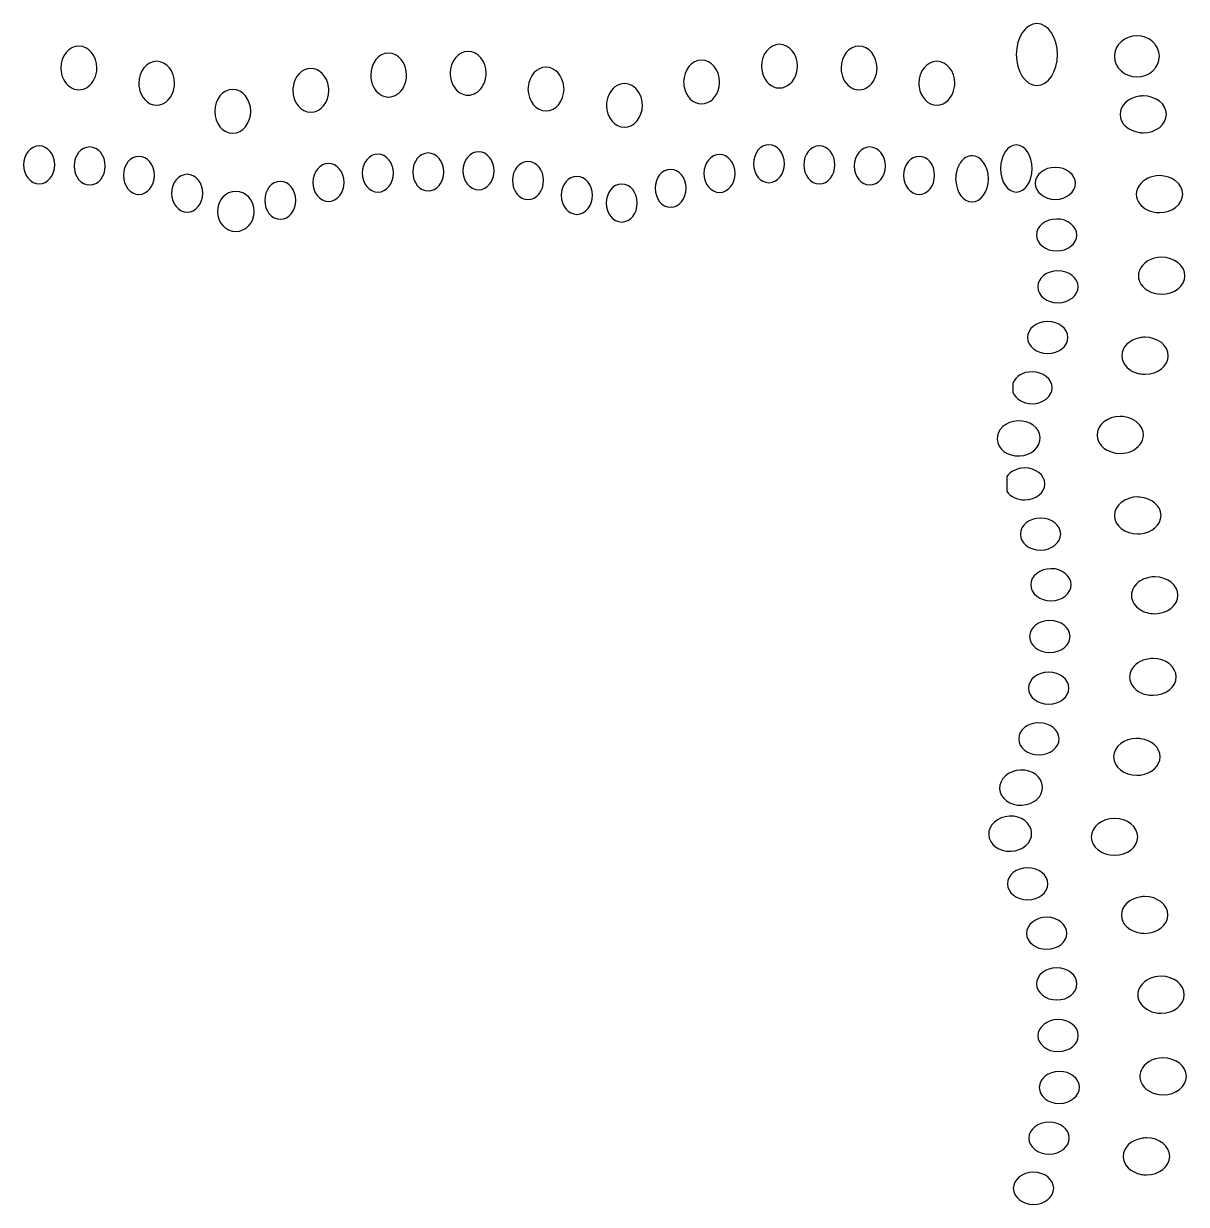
# Model space of a CAD drawing. Header units: centimetres. Extents: x -13.4 to 13.4, y -13.4 to 13.3.
# Drawn here: x 6.8 to 13.2, y 6.75 to 13.26 of the extents above; entities that cross this region are included whole.
import ezdxf

# ---------------------------------------------------------------- set-up
doc = ezdxf.new("R2010")
doc.units = ezdxf.units.CM
doc.header["$MEASUREMENT"] = 0
doc.layers.add('Layer 1', color=7, linetype='Continuous')

msp = doc.modelspace()

# ---------------------------------------------------------------- linework, layer by layer
at = {"layer": 'Layer 1', "color": 22, "lineweight": 25}
for points, knots in [([(12.3792, 13.25604), (12.4419, 13.25604), (12.49247, 13.17977), (12.49247, 13.08571), (12.49247, 13.08571), (12.49247, 12.99166), (12.44184, 12.91538), (12.3792, 12.91538), (12.3792, 12.91538), (12.3165, 12.91538), (12.26592, 12.99165), (12.26592, 13.08571), (12.26592, 13.08571), (12.26592, 13.17976), (12.31648, 13.25604), (12.3792, 13.25604)], [0, 0, 0, 0, 0.2, 0.2, 0.2, 0.2, 0.4, 0.4, 0.4, 0.4, 0.6, 0.6, 0.6, 0.6, 1, 1, 1, 1]), ([(10.9612, 13.14194), (11.01584, 13.14194), (11.06042, 13.08779), (11.06042, 13.02122), (11.06042, 13.02122), (11.06042, 12.96769), (11.03144, 12.92285), (10.99179, 12.90712), (10.99179, 12.90712), (10.98208, 12.90325), (10.9719, 12.90133), (10.9612, 12.90133), (10.9612, 12.90133), (10.95043, 12.90133), (10.94032, 12.90325), (10.93061, 12.90712), (10.93061, 12.90712), (10.89106, 12.92285), (10.86281, 12.96774), (10.86281, 13.02122), (10.86281, 13.02122), (10.86281, 13.08778), (10.90649, 13.14194), (10.9612, 13.14194)], [0, 0, 0, 0, 0.1428571, 0.1428571, 0.1428571, 0.1428571, 0.2857143, 0.2857143, 0.2857143, 0.2857143, 0.4285714, 0.4285714, 0.4285714, 0.4285714, 0.5714286, 0.5714286, 0.5714286, 0.5714286, 0.7142857, 0.7142857, 0.7142857, 0.7142857, 1, 1, 1, 1]), ([(12.93069, 13.18907), (12.99892, 13.18907), (13.05389, 13.1385), (13.05389, 13.0758), (13.05389, 13.0758), (13.05389, 13.0131), (12.99893, 12.96253), (12.93069, 12.96253), (12.93069, 12.96253), (12.86246, 12.96253), (12.80667, 13.0131), (12.80667, 13.0758), (12.80667, 13.0758), (12.80667, 13.1385), (12.86246, 13.18908), (12.93069, 13.18907)], [0, 0, 0, 0, 0.2, 0.2, 0.2, 0.2, 0.4, 0.4, 0.4, 0.4, 0.6, 0.6, 0.6, 0.6, 1, 1, 1, 1]), ([(7.10242, 13.13202), (7.15706, 13.13202), (7.20164, 13.07787), (7.20164, 13.0113), (7.20164, 13.0113), (7.20164, 12.96656), (7.18088, 12.92797), (7.1512, 12.90712), (7.1512, 12.90712), (7.13668, 12.89693), (7.12036, 12.89141), (7.10242, 12.89141), (7.10242, 12.89141), (7.08447, 12.89141), (7.06816, 12.89697), (7.05364, 12.90712), (7.05364, 12.90712), (7.02396, 12.92793), (7.0032, 12.96656), (7.0032, 13.0113), (7.0032, 13.0113), (7.0032, 13.07786), (7.04778, 13.13202), (7.10242, 13.13202)], [0, 0, 0, 0, 0.1428571, 0.1428571, 0.1428571, 0.1428571, 0.2857143, 0.2857143, 0.2857143, 0.2857143, 0.4285714, 0.4285714, 0.4285714, 0.4285714, 0.5714286, 0.5714286, 0.5714286, 0.5714286, 0.7142857, 0.7142857, 0.7142857, 0.7142857, 1, 1, 1, 1]), ([(8.80816, 13.09316), (8.8628, 13.09316), (8.90738, 13.03901), (8.90738, 12.97244), (8.90738, 12.97244), (8.90738, 12.94843), (8.90161, 12.92594), (8.89167, 12.90712), (8.89167, 12.90712), (8.87408, 12.87378), (8.84309, 12.85172), (8.80816, 12.85172), (8.80816, 12.85172), (8.77323, 12.85172), (8.74307, 12.87382), (8.72548, 12.90712), (8.72548, 12.90712), (8.71551, 12.9259), (8.70977, 12.94839), (8.70977, 12.97244), (8.70977, 12.97244), (8.70977, 13.039), (8.75352, 13.09316), (8.80816, 13.09316)], [0, 0, 0, 0, 0.1428571, 0.1428571, 0.1428571, 0.1428571, 0.2857143, 0.2857143, 0.2857143, 0.2857143, 0.4285714, 0.4285714, 0.4285714, 0.4285714, 0.5714286, 0.5714286, 0.5714286, 0.5714286, 0.7142857, 0.7142857, 0.7142857, 0.7142857, 1, 1, 1, 1]), ([(9.24637, 13.10308), (9.30101, 13.10308), (9.34559, 13.04893), (9.34559, 12.98236), (9.34559, 12.98236), (9.34559, 12.95382), (9.33682, 12.92773), (9.32327, 12.90712), (9.32327, 12.90712), (9.30513, 12.8796), (9.27759, 12.86164), (9.24638, 12.86164), (9.24638, 12.86164), (9.21517, 12.86164), (9.18763, 12.87955), (9.16949, 12.90712), (9.16949, 12.90712), (9.1559, 12.92777), (9.14717, 12.95382), (9.14717, 12.98236), (9.14717, 12.98236), (9.14714, 13.04892), (9.19175, 13.10308), (9.24639, 13.10308), (9.24639, 13.10308), (9.24639, 13.10308), (9.24637, 13.10308), (9.24637, 13.10308)], [0, 0, 0, 0, 0.125, 0.125, 0.125, 0.125, 0.25, 0.25, 0.25, 0.25, 0.375, 0.375, 0.375, 0.375, 0.5, 0.5, 0.5, 0.5, 0.625, 0.625, 0.625, 0.625, 0.75, 0.75, 0.75, 0.75, 1, 1, 1, 1]), ([(11.39942, 13.13202), (11.45406, 13.13202), (11.49864, 13.07787), (11.49864, 13.0113), (11.49864, 13.0113), (11.49864, 12.96656), (11.47871, 12.92797), (11.44903, 12.90712), (11.44903, 12.90712), (11.43451, 12.89693), (11.41737, 12.89141), (11.39942, 12.89141), (11.39942, 12.89141), (11.38147, 12.89141), (11.36516, 12.89697), (11.35064, 12.90712), (11.35064, 12.90712), (11.32096, 12.92793), (11.30103, 12.96656), (11.30103, 13.0113), (11.30103, 13.0113), (11.30103, 13.07786), (11.34471, 13.13202), (11.39942, 13.13202)], [0, 0, 0, 0, 0.1428571, 0.1428571, 0.1428571, 0.1428571, 0.2857143, 0.2857143, 0.2857143, 0.2857143, 0.4285714, 0.4285714, 0.4285714, 0.4285714, 0.5714286, 0.5714286, 0.5714286, 0.5714286, 0.7142857, 0.7142857, 0.7142857, 0.7142857, 1, 1, 1, 1]), ([(7.53071, 13.04851), (7.58535, 13.04851), (7.62993, 12.99436), (7.62993, 12.92779), (7.62993, 12.92779), (7.62993, 12.92084), (7.62924, 12.91372), (7.62828, 12.90712), (7.62828, 12.90712), (7.62033, 12.8502), (7.57965, 12.80707), (7.53071, 12.80707), (7.53071, 12.80707), (7.48177, 12.80707), (7.44186, 12.85019), (7.43397, 12.90712), (7.43397, 12.90712), (7.43304, 12.91372), (7.43232, 12.92084), (7.43232, 12.92779), (7.43232, 12.92779), (7.43232, 12.99435), (7.47607, 13.04851), (7.53071, 13.04851)], [0, 0, 0, 0, 0.1428571, 0.1428571, 0.1428571, 0.1428571, 0.2857143, 0.2857143, 0.2857143, 0.2857143, 0.4285714, 0.4285714, 0.4285714, 0.4285714, 0.5714286, 0.5714286, 0.5714286, 0.5714286, 0.7142857, 0.7142857, 0.7142857, 0.7142857, 1, 1, 1, 1]), ([(9.67549, 13.01626), (9.72677, 13.01626), (9.76802, 12.96798), (9.77306, 12.90712), (9.77306, 12.90712), (9.77344, 12.9031), (9.77471, 12.89964), (9.77471, 12.89554), (9.77471, 12.89554), (9.77471, 12.82894), (9.73013, 12.77482), (9.67549, 12.77482), (9.67549, 12.77482), (9.62085, 12.77482), (9.57627, 12.82893), (9.57627, 12.89554), (9.57627, 12.89554), (9.57627, 12.89964), (9.57678, 12.90309), (9.5771, 12.90712), (9.5771, 12.90712), (9.5821, 12.96799), (9.62421, 13.01626), (9.67549, 13.01626)], [0, 0, 0, 0, 0.1428571, 0.1428571, 0.1428571, 0.1428571, 0.2857143, 0.2857143, 0.2857143, 0.2857143, 0.4285714, 0.4285714, 0.4285714, 0.4285714, 0.5714286, 0.5714286, 0.5714286, 0.5714286, 0.7142857, 0.7142857, 0.7142857, 0.7142857, 1, 1, 1, 1]), ([(10.53208, 13.05512), (10.58672, 13.05512), (10.6313, 13.00097), (10.6313, 12.9344), (10.6313, 12.9344), (10.6313, 12.92507), (10.63045, 12.91586), (10.62882, 12.90711), (10.62882, 12.90711), (10.61869, 12.85359), (10.5791, 12.81368), (10.53208, 12.81368), (10.53208, 12.81368), (10.48506, 12.81368), (10.44623, 12.85359), (10.43617, 12.90711), (10.43617, 12.90711), (10.43447, 12.91586), (10.43369, 12.92506), (10.43369, 12.9344), (10.43369, 12.9344), (10.43369, 13.00096), (10.47744, 13.05512), (10.53208, 13.05512)], [0, 0, 0, 0, 0.1428571, 0.1428571, 0.1428571, 0.1428571, 0.2857143, 0.2857143, 0.2857143, 0.2857143, 0.4285714, 0.4285714, 0.4285714, 0.4285714, 0.5714286, 0.5714286, 0.5714286, 0.5714286, 0.7142857, 0.7142857, 0.7142857, 0.7142857, 1, 1, 1, 1]), ([(11.82771, 13.04851), (11.88235, 13.04851), (11.92693, 12.99436), (11.92693, 12.92779), (11.92693, 12.92779), (11.92693, 12.92084), (11.92624, 12.91372), (11.92528, 12.90712), (11.92528, 12.90712), (11.9174, 12.8502), (11.87665, 12.80707), (11.82771, 12.80707), (11.82771, 12.80707), (11.77877, 12.80707), (11.73892, 12.85019), (11.73097, 12.90712), (11.73097, 12.90712), (11.72983, 12.91372), (11.72931, 12.92084), (11.72931, 12.92779), (11.72931, 12.92779), (11.72952, 12.99435), (11.77306, 13.04851), (11.8277, 13.04851), (11.8277, 13.04851), (11.8277, 13.04851), (11.82771, 13.04851), (11.82771, 13.04851)], [0, 0, 0, 0, 0.125, 0.125, 0.125, 0.125, 0.25, 0.25, 0.25, 0.25, 0.375, 0.375, 0.375, 0.375, 0.5, 0.5, 0.5, 0.5, 0.625, 0.625, 0.625, 0.625, 0.75, 0.75, 0.75, 0.75, 1, 1, 1, 1]), ([(8.37986, 13.00965), (8.42925, 13.00965), (8.46999, 12.96471), (8.47743, 12.90712), (8.47743, 12.90712), (8.47823, 12.90095), (8.47908, 12.89537), (8.47908, 12.88893), (8.47908, 12.88893), (8.47908, 12.82233), (8.4345, 12.76821), (8.37986, 12.76821), (8.37986, 12.76821), (8.32522, 12.76821), (8.28064, 12.82232), (8.28064, 12.88893), (8.28064, 12.88893), (8.28064, 12.89537), (8.28149, 12.90095), (8.28229, 12.90712), (8.28229, 12.90712), (8.28973, 12.96471), (8.33047, 13.00965), (8.37986, 13.00965)], [0, 0, 0, 0, 0.1428571, 0.1428571, 0.1428571, 0.1428571, 0.2857143, 0.2857143, 0.2857143, 0.2857143, 0.4285714, 0.4285714, 0.4285714, 0.4285714, 0.5714286, 0.5714286, 0.5714286, 0.5714286, 0.7142857, 0.7142857, 0.7142857, 0.7142857, 1, 1, 1, 1]), ([(7.94991, 12.89306), (8.00455, 12.89306), (8.04913, 12.83891), (8.04913, 12.77234), (8.04913, 12.77234), (8.04913, 12.70574), (8.00455, 12.65162), (7.94991, 12.65162), (7.94991, 12.65162), (7.89527, 12.65162), (7.85069, 12.70573), (7.85069, 12.77234), (7.85069, 12.77234), (7.85069, 12.83894), (7.89527, 12.89306), (7.94991, 12.89306)], [0, 0, 0, 0, 0.2, 0.2, 0.2, 0.2, 0.4, 0.4, 0.4, 0.4, 0.6, 0.6, 0.6, 0.6, 1, 1, 1, 1]), ([(10.10709, 12.92614), (10.12645, 12.92614), (10.14472, 12.91884), (10.16001, 12.90712), (10.16001, 12.90712), (10.1878, 12.88576), (10.20631, 12.8484), (10.20631, 12.80542), (10.20631, 12.80542), (10.20631, 12.73882), (10.16173, 12.68553), (10.10709, 12.68553), (10.10709, 12.68553), (10.05245, 12.68553), (10.0087, 12.73882), (10.0087, 12.80542), (10.0087, 12.80542), (10.0087, 12.8484), (10.02722, 12.88576), (10.055, 12.90712), (10.055, 12.90712), (10.07029, 12.91883), (10.08767, 12.92614), (10.10709, 12.92614)], [0, 0, 0, 0, 0.1428571, 0.1428571, 0.1428571, 0.1428571, 0.2857143, 0.2857143, 0.2857143, 0.2857143, 0.4285714, 0.4285714, 0.4285714, 0.4285714, 0.5714286, 0.5714286, 0.5714286, 0.5714286, 0.7142857, 0.7142857, 0.7142857, 0.7142857, 1, 1, 1, 1]), ([(12.9646, 12.85751), (13.03533, 12.85764), (13.09266, 12.81273), (13.09276, 12.75664), (13.09276, 12.75664), (13.09276, 12.70055), (13.03617, 12.65425), (12.96543, 12.65411), (12.96543, 12.65411), (12.95805, 12.6541), (12.95094, 12.65565), (12.94393, 12.65659), (12.94393, 12.65659), (12.88343, 12.66463), (12.83742, 12.70557), (12.83727, 12.75581), (12.83727, 12.75581), (12.83727, 12.80605), (12.88264, 12.84765), (12.9431, 12.85586), (12.9431, 12.85586), (12.95011, 12.85686), (12.95719, 12.8575), (12.9646, 12.85751)], [0, 0, 0, 0, 0.1428571, 0.1428571, 0.1428571, 0.1428571, 0.2857143, 0.2857143, 0.2857143, 0.2857143, 0.4285714, 0.4285714, 0.4285714, 0.4285714, 0.5714286, 0.5714286, 0.5714286, 0.5714286, 0.7142857, 0.7142857, 0.7142857, 0.7142857, 1, 1, 1, 1]), ([(6.88414, 12.58218), (6.93148, 12.58218), (6.97013, 12.53566), (6.97013, 12.478), (6.97013, 12.478), (6.97013, 12.42034), (6.93148, 12.37299), (6.88414, 12.37299), (6.88414, 12.37299), (6.8368, 12.37299), (6.79815, 12.42033), (6.79815, 12.478), (6.79815, 12.478), (6.79815, 12.53566), (6.83684, 12.58218), (6.88414, 12.58218)], [0, 0, 0, 0, 0.2, 0.2, 0.2, 0.2, 0.4, 0.4, 0.4, 0.4, 0.6, 0.6, 0.6, 0.6, 1, 1, 1, 1]), ([(7.16195, 12.57639), (7.20929, 12.57639), (7.24794, 12.52909), (7.24794, 12.47138), (7.24794, 12.47138), (7.24794, 12.41372), (7.20929, 12.3672), (7.16195, 12.3672), (7.16195, 12.3672), (7.11461, 12.3672), (7.07596, 12.41372), (7.07596, 12.47138), (7.07596, 12.47138), (7.07596, 12.52904), (7.11461, 12.57639), (7.16195, 12.57639)], [0, 0, 0, 0, 0.2, 0.2, 0.2, 0.2, 0.4, 0.4, 0.4, 0.4, 0.6, 0.6, 0.6, 0.6, 1, 1, 1, 1]), ([(10.90333, 12.58879), (10.95067, 12.58879), (10.98932, 12.54145), (10.98932, 12.48378), (10.98932, 12.48378), (10.98932, 12.42612), (10.95067, 12.3796), (10.90333, 12.3796), (10.90333, 12.3796), (10.85599, 12.3796), (10.81817, 12.42612), (10.81817, 12.48378), (10.81817, 12.48378), (10.81817, 12.54144), (10.85603, 12.58879), (10.90333, 12.58879)], [0, 0, 0, 0, 0.2, 0.2, 0.2, 0.2, 0.4, 0.4, 0.4, 0.4, 0.6, 0.6, 0.6, 0.6, 1, 1, 1, 1]), ([(11.18114, 12.58218), (11.22848, 12.58218), (11.26713, 12.53566), (11.26713, 12.478), (11.26713, 12.478), (11.26713, 12.42034), (11.22848, 12.37299), (11.18114, 12.37299), (11.18114, 12.37299), (11.1338, 12.37299), (11.09515, 12.42033), (11.09515, 12.478), (11.09515, 12.478), (11.09515, 12.53566), (11.13384, 12.58218), (11.18114, 12.58218)], [0, 0, 0, 0, 0.2, 0.2, 0.2, 0.2, 0.4, 0.4, 0.4, 0.4, 0.6, 0.6, 0.6, 0.6, 1, 1, 1, 1]), ([(11.45895, 12.57639), (11.50635, 12.57639), (11.54494, 12.52909), (11.54494, 12.47138), (11.54494, 12.47138), (11.54494, 12.41372), (11.50635, 12.3672), (11.45895, 12.3672), (11.45895, 12.3672), (11.41161, 12.3672), (11.37296, 12.41372), (11.37296, 12.47138), (11.37296, 12.47138), (11.37296, 12.52904), (11.41161, 12.57639), (11.45895, 12.57639)], [0, 0, 0, 0, 0.2, 0.2, 0.2, 0.2, 0.4, 0.4, 0.4, 0.4, 0.6, 0.6, 0.6, 0.6, 1, 1, 1, 1]), ([(12.26593, 12.58797), (12.31388, 12.58797), (12.35275, 12.52925), (12.35275, 12.45733), (12.35275, 12.45733), (12.35275, 12.38541), (12.31388, 12.32752), (12.26593, 12.32752), (12.26593, 12.32752), (12.21798, 12.32752), (12.17911, 12.38541), (12.17911, 12.45733), (12.17911, 12.45733), (12.17911, 12.52925), (12.21798, 12.58797), (12.26593, 12.58797)], [0, 0, 0, 0, 0.2, 0.2, 0.2, 0.2, 0.4, 0.4, 0.4, 0.4, 0.6, 0.6, 0.6, 0.6, 1, 1, 1, 1]), ([(7.43315, 12.5243), (7.48055, 12.5243), (7.51914, 12.47778), (7.51914, 12.42012), (7.51914, 12.42012), (7.51914, 12.36246), (7.48055, 12.31511), (7.43315, 12.31511), (7.43315, 12.31511), (7.38581, 12.31511), (7.34799, 12.36245), (7.34799, 12.42012), (7.34799, 12.42012), (7.34799, 12.47778), (7.38582, 12.5243), (7.43315, 12.5243)], [0, 0, 0, 0, 0.2, 0.2, 0.2, 0.2, 0.4, 0.4, 0.4, 0.4, 0.6, 0.6, 0.6, 0.6, 1, 1, 1, 1]), ([(8.74945, 12.5367), (8.79679, 12.5367), (8.83461, 12.49018), (8.83461, 12.43252), (8.83461, 12.43252), (8.83461, 12.37486), (8.79678, 12.32751), (8.74945, 12.32751), (8.74945, 12.32751), (8.70211, 12.32751), (8.66346, 12.37485), (8.66346, 12.43252), (8.66346, 12.43252), (8.66346, 12.49018), (8.70211, 12.5367), (8.74945, 12.5367)], [0, 0, 0, 0, 0.2, 0.2, 0.2, 0.2, 0.4, 0.4, 0.4, 0.4, 0.6, 0.6, 0.6, 0.6, 1, 1, 1, 1]), ([(9.02644, 12.54332), (9.07378, 12.54332), (9.11243, 12.49598), (9.11243, 12.43831), (9.11243, 12.43831), (9.11243, 12.38065), (9.07378, 12.33413), (9.02644, 12.33413), (9.02644, 12.33413), (8.9791, 12.33413), (8.94128, 12.38065), (8.94128, 12.43831), (8.94128, 12.43831), (8.94128, 12.49597), (8.97911, 12.54332), (9.02644, 12.54332)], [0, 0, 0, 0, 0.2, 0.2, 0.2, 0.2, 0.4, 0.4, 0.4, 0.4, 0.6, 0.6, 0.6, 0.6, 1, 1, 1, 1]), ([(9.30425, 12.54993), (9.35159, 12.54989), (9.39024, 12.50259), (9.39024, 12.44492), (9.39024, 12.44492), (9.39024, 12.38726), (9.35159, 12.34074), (9.30425, 12.34074), (9.30425, 12.34074), (9.25685, 12.34074), (9.21826, 12.38726), (9.21826, 12.44492), (9.21826, 12.44492), (9.21826, 12.50258), (9.25685, 12.54993), (9.30425, 12.54993)], [0, 0, 0, 0, 0.2, 0.2, 0.2, 0.2, 0.4, 0.4, 0.4, 0.4, 0.6, 0.6, 0.6, 0.6, 1, 1, 1, 1]), ([(9.57627, 12.49619), (9.62361, 12.49619), (9.66226, 12.44885), (9.66226, 12.39118), (9.66226, 12.39118), (9.66226, 12.33352), (9.62361, 12.287), (9.57627, 12.287), (9.57627, 12.287), (9.52893, 12.287), (9.49028, 12.33352), (9.49028, 12.39118), (9.49028, 12.39118), (9.49028, 12.44884), (9.52893, 12.49619), (9.57627, 12.49619)], [0, 0, 0, 0, 0.2, 0.2, 0.2, 0.2, 0.4, 0.4, 0.4, 0.4, 0.6, 0.6, 0.6, 0.6, 1, 1, 1, 1]), ([(10.6313, 12.53505), (10.67864, 12.53505), (10.71729, 12.48853), (10.71729, 12.43087), (10.71729, 12.43087), (10.71729, 12.37321), (10.67864, 12.32586), (10.6313, 12.32586), (10.6313, 12.32586), (10.58396, 12.32586), (10.54531, 12.3732), (10.54531, 12.43087), (10.54531, 12.43087), (10.54531, 12.48853), (10.58396, 12.53505), (10.6313, 12.53505)], [0, 0, 0, 0, 0.2, 0.2, 0.2, 0.2, 0.4, 0.4, 0.4, 0.4, 0.6, 0.6, 0.6, 0.6, 1, 1, 1, 1]), ([(11.73098, 12.5243), (11.77811, 12.5243), (11.81614, 12.47778), (11.81614, 12.42012), (11.81614, 12.42012), (11.81614, 12.36246), (11.77831, 12.31511), (11.73098, 12.31511), (11.73098, 12.31511), (11.68344, 12.31511), (11.64499, 12.36245), (11.64499, 12.42012), (11.64499, 12.42012), (11.64478, 12.47778), (11.68364, 12.5243), (11.73098, 12.5243)], [0, 0, 0, 0, 0.2, 0.2, 0.2, 0.2, 0.4, 0.4, 0.4, 0.4, 0.6, 0.6, 0.6, 0.6, 1, 1, 1, 1]), ([(12.02202, 12.52761), (12.07176, 12.52761), (12.11214, 12.47118), (12.11214, 12.40111), (12.11214, 12.40111), (12.11214, 12.33103), (12.0718, 12.27378), (12.02202, 12.27378), (12.02202, 12.27378), (11.97478, 12.27378), (11.93665, 12.32535), (11.93272, 12.39036), (11.93272, 12.39036), (11.93256, 12.39284), (11.93189, 12.39529), (11.93189, 12.3978), (11.93189, 12.3978), (11.93189, 12.39837), (11.93188, 12.39889), (11.93189, 12.39945), (11.93189, 12.39945), (11.93188, 12.40001), (11.93189, 12.40054), (11.93189, 12.4011), (11.93189, 12.4011), (11.93189, 12.40873), (11.93263, 12.41617), (11.93354, 12.42342), (11.93354, 12.42342), (11.93443, 12.42988), (11.93615, 12.43633), (11.93767, 12.44244), (11.93767, 12.44244), (11.93832, 12.44488), (11.93862, 12.4475), (11.93933, 12.44988), (11.93933, 12.44988), (11.94005, 12.45246), (11.94093, 12.45483), (11.94181, 12.45732), (11.94181, 12.45732), (11.94349, 12.46215), (11.94553, 12.46688), (11.9476, 12.47138), (11.9476, 12.47138), (11.94848, 12.47315), (11.94918, 12.47464), (11.95008, 12.47634), (11.95008, 12.47634), (11.95264, 12.48139), (11.95532, 12.48588), (11.95835, 12.4904), (11.95835, 12.4904), (11.97466, 12.51327), (11.99711, 12.52761), (12.02202, 12.52761)], [0, 0, 0, 0, 0.0666667, 0.0666667, 0.0666667, 0.0666667, 0.1333333, 0.1333333, 0.1333333, 0.1333333, 0.2, 0.2, 0.2, 0.2, 0.2666667, 0.2666667, 0.2666667, 0.2666667, 0.3333333, 0.3333333, 0.3333333, 0.3333333, 0.4, 0.4, 0.4, 0.4, 0.4666667, 0.4666667, 0.4666667, 0.4666667, 0.5333333, 0.5333333, 0.5333333, 0.5333333, 0.6, 0.6, 0.6, 0.6, 0.6666667, 0.6666667, 0.6666667, 0.6666667, 0.7333333, 0.7333333, 0.7333333, 0.7333333, 0.8, 0.8, 0.8, 0.8, 0.8666667, 0.8666667, 0.8666667, 0.8666667, 1, 1, 1, 1]), ([(7.69939, 12.42591), (7.74673, 12.42591), (7.78538, 12.37939), (7.78538, 12.32173), (7.78538, 12.32173), (7.78538, 12.26407), (7.74673, 12.21672), (7.69939, 12.21672), (7.69939, 12.21672), (7.65205, 12.21672), (7.6134, 12.26406), (7.6134, 12.32173), (7.6134, 12.32173), (7.6134, 12.37939), (7.65205, 12.42591), (7.69939, 12.42591)], [0, 0, 0, 0, 0.2, 0.2, 0.2, 0.2, 0.4, 0.4, 0.4, 0.4, 0.6, 0.6, 0.6, 0.6, 1, 1, 1, 1]), ([(8.47743, 12.48544), (8.52477, 12.48544), (8.56342, 12.43892), (8.56342, 12.38126), (8.56342, 12.38126), (8.56342, 12.3236), (8.52477, 12.27625), (8.47743, 12.27625), (8.47743, 12.27625), (8.43009, 12.27625), (8.39144, 12.32359), (8.39144, 12.38126), (8.39144, 12.38126), (8.39144, 12.43892), (8.43009, 12.48544), (8.47743, 12.48544)], [0, 0, 0, 0, 0.2, 0.2, 0.2, 0.2, 0.4, 0.4, 0.4, 0.4, 0.6, 0.6, 0.6, 0.6, 1, 1, 1, 1]), ([(10.36176, 12.45319), (10.4091, 12.45319), (10.44775, 12.40667), (10.44775, 12.34901), (10.44775, 12.34901), (10.44775, 12.29135), (10.4091, 12.244), (10.36176, 12.244), (10.36176, 12.244), (10.31442, 12.244), (10.2766, 12.29134), (10.2766, 12.34901), (10.2766, 12.34901), (10.2766, 12.40667), (10.31443, 12.45319), (10.36176, 12.45319)], [0, 0, 0, 0, 0.2, 0.2, 0.2, 0.2, 0.4, 0.4, 0.4, 0.4, 0.6, 0.6, 0.6, 0.6, 1, 1, 1, 1]), ([(12.4809, 12.46394), (12.54222, 12.46406), (12.59161, 12.42495), (12.59169, 12.3763), (12.59169, 12.3763), (12.59169, 12.32771), (12.54217, 12.28795), (12.4809, 12.28783), (12.4809, 12.28783), (12.41962, 12.28771), (12.36935, 12.32771), (12.36928, 12.3763), (12.36928, 12.3763), (12.36928, 12.42496), (12.41962, 12.46383), (12.4809, 12.46394)], [0, 0, 0, 0, 0.2, 0.2, 0.2, 0.2, 0.4, 0.4, 0.4, 0.4, 0.6, 0.6, 0.6, 0.6, 1, 1, 1, 1]), ([(8.21202, 12.38705), (8.25936, 12.38705), (8.29718, 12.33971), (8.29718, 12.28204), (8.29718, 12.28204), (8.29718, 12.22438), (8.25935, 12.17786), (8.21202, 12.17786), (8.21202, 12.17786), (8.16462, 12.17786), (8.12603, 12.22438), (8.12603, 12.28204), (8.12603, 12.28204), (8.12603, 12.3397), (8.16462, 12.38705), (8.21202, 12.38705)], [0, 0, 0, 0, 0.2, 0.2, 0.2, 0.2, 0.4, 0.4, 0.4, 0.4, 0.6, 0.6, 0.6, 0.6, 1, 1, 1, 1]), ([(9.84582, 12.41433), (9.89316, 12.41433), (9.93181, 12.36781), (9.93181, 12.31015), (9.93181, 12.31015), (9.93181, 12.25249), (9.89316, 12.20514), (9.84582, 12.20514), (9.84582, 12.20514), (9.79848, 12.20514), (9.75983, 12.25248), (9.75983, 12.31015), (9.75983, 12.31015), (9.75983, 12.36781), (9.79852, 12.41433), (9.84582, 12.41433)], [0, 0, 0, 0, 0.2, 0.2, 0.2, 0.2, 0.4, 0.4, 0.4, 0.4, 0.6, 0.6, 0.6, 0.6, 1, 1, 1, 1]), ([(10.09221, 12.37217), (10.13961, 12.37217), (10.1782, 12.32483), (10.1782, 12.26716), (10.1782, 12.26716), (10.1782, 12.2095), (10.13961, 12.16298), (10.09221, 12.16298), (10.09221, 12.16298), (10.04487, 12.16298), (10.00705, 12.2095), (10.00705, 12.26716), (10.00705, 12.26716), (10.00705, 12.32482), (10.04491, 12.37217), (10.09221, 12.37217)], [0, 0, 0, 0, 0.2, 0.2, 0.2, 0.2, 0.4, 0.4, 0.4, 0.4, 0.6, 0.6, 0.6, 0.6, 1, 1, 1, 1]), ([(13.05472, 12.41847), (13.12546, 12.4186), (13.18271, 12.37286), (13.18288, 12.31677), (13.18288, 12.31677), (13.18288, 12.26061), (13.12546, 12.21521), (13.05472, 12.21507), (13.05472, 12.21507), (13.00717, 12.21498), (12.9661, 12.23508), (12.94393, 12.26551), (12.94393, 12.26551), (12.93312, 12.28039), (12.92666, 12.29752), (12.92657, 12.31595), (12.92657, 12.31595), (12.92657, 12.33437), (12.93313, 12.35146), (12.94393, 12.36639), (12.94393, 12.36639), (12.96603, 12.3969), (13.00718, 12.41839), (13.05472, 12.41848), (13.05472, 12.41848), (13.05472, 12.41848), (13.05472, 12.41847), (13.05472, 12.41847)], [0, 0, 0, 0, 0.125, 0.125, 0.125, 0.125, 0.25, 0.25, 0.25, 0.25, 0.375, 0.375, 0.375, 0.375, 0.5, 0.5, 0.5, 0.5, 0.625, 0.625, 0.625, 0.625, 0.75, 0.75, 0.75, 0.75, 1, 1, 1, 1]), ([(7.96645, 12.33165), (8.02241, 12.33165), (8.06815, 12.28171), (8.06815, 12.22086), (8.06815, 12.22086), (8.06815, 12.16), (8.02241, 12.11089), (7.96645, 12.11089), (7.96645, 12.11089), (7.91049, 12.11089), (7.86558, 12.16), (7.86558, 12.22086), (7.86558, 12.22086), (7.86558, 12.28172), (7.91049, 12.33165), (7.96645, 12.33165)], [0, 0, 0, 0, 0.2, 0.2, 0.2, 0.2, 0.4, 0.4, 0.4, 0.4, 0.6, 0.6, 0.6, 0.6, 1, 1, 1, 1]), ([(12.48752, 12.17952), (12.5488, 12.17964), (12.59907, 12.13964), (12.59914, 12.09105), (12.59914, 12.09105), (12.59914, 12.04249), (12.5496, 12.00352), (12.48835, 12.00341), (12.48835, 12.00341), (12.42707, 12.00329), (12.37681, 12.04246), (12.37673, 12.09105), (12.37673, 12.09105), (12.37673, 12.13964), (12.42625, 12.1794), (12.48752, 12.17952)], [0, 0, 0, 0, 0.2, 0.2, 0.2, 0.2, 0.4, 0.4, 0.4, 0.4, 0.6, 0.6, 0.6, 0.6, 1, 1, 1, 1]), ([(13.06629, 11.96868), (13.13703, 11.96881), (13.19435, 11.92307), (13.19445, 11.86698), (13.19445, 11.86698), (13.19445, 11.81082), (13.13703, 11.76542), (13.06629, 11.76528), (13.06629, 11.76528), (13.00945, 11.76517), (12.96148, 11.795), (12.94475, 11.83556), (12.94475, 11.83556), (12.94062, 11.84552), (12.93814, 11.85593), (12.93814, 11.86698), (12.93814, 11.86698), (12.93812, 11.87797), (12.94065, 11.8876), (12.94475, 11.89757), (12.94475, 11.89757), (12.96139, 11.9383), (13.00941, 11.96857), (13.06629, 11.96868)], [0, 0, 0, 0, 0.1428571, 0.1428571, 0.1428571, 0.1428571, 0.2857143, 0.2857143, 0.2857143, 0.2857143, 0.4285714, 0.4285714, 0.4285714, 0.4285714, 0.5714286, 0.5714286, 0.5714286, 0.5714286, 0.7142857, 0.7142857, 0.7142857, 0.7142857, 1, 1, 1, 1]), ([(12.49496, 11.89426), (12.55624, 11.89438), (12.60649, 11.85521), (12.60658, 11.80662), (12.60658, 11.80662), (12.60658, 11.75806), (12.55706, 11.71827), (12.49579, 11.71815), (12.49579, 11.71815), (12.43451, 11.71804), (12.38432, 11.7572), (12.38417, 11.80579), (12.38417, 11.80579), (12.38417, 11.85438), (12.43363, 11.89414), (12.49497, 11.89426), (12.49497, 11.89426), (12.49497, 11.89426), (12.49496, 11.89426), (12.49496, 11.89426)], [0, 0, 0, 0, 0.1666667, 0.1666667, 0.1666667, 0.1666667, 0.3333333, 0.3333333, 0.3333333, 0.3333333, 0.5, 0.5, 0.5, 0.5, 0.6666667, 0.6666667, 0.6666667, 0.6666667, 1, 1, 1, 1]), ([(12.43874, 11.6148), (12.50002, 11.61491), (12.55027, 11.57575), (12.55036, 11.52716), (12.55036, 11.52716), (12.55036, 11.47857), (12.5, 11.43881), (12.43874, 11.43869), (12.43874, 11.43869), (12.37746, 11.43858), (12.32809, 11.47774), (12.32794, 11.52633), (12.32794, 11.52633), (12.32794, 11.57492), (12.3774, 11.61468), (12.43874, 11.6148)], [0, 0, 0, 0, 0.2, 0.2, 0.2, 0.2, 0.4, 0.4, 0.4, 0.4, 0.6, 0.6, 0.6, 0.6, 1, 1, 1, 1]), ([(12.97452, 11.52798), (13.04525, 11.52811), (13.10258, 11.48237), (13.10268, 11.42628), (13.10268, 11.42628), (13.10268, 11.37019), (13.04525, 11.32472), (12.97452, 11.32458), (12.97452, 11.32458), (12.9646, 11.32456), (12.95573, 11.32533), (12.94641, 11.32706), (12.94641, 11.32706), (12.88951, 11.33728), (12.84645, 11.37802), (12.84637, 11.42628), (12.84637, 11.42628), (12.84637, 11.47454), (12.88873, 11.51417), (12.94559, 11.52467), (12.94559, 11.52467), (12.95488, 11.52637), (12.96461, 11.52796), (12.97453, 11.52798), (12.97453, 11.52798), (12.97453, 11.52798), (12.97452, 11.52798), (12.97452, 11.52798)], [0, 0, 0, 0, 0.125, 0.125, 0.125, 0.125, 0.25, 0.25, 0.25, 0.25, 0.375, 0.375, 0.375, 0.375, 0.5, 0.5, 0.5, 0.5, 0.625, 0.625, 0.625, 0.625, 0.75, 0.75, 0.75, 0.75, 1, 1, 1, 1]), ([(12.35275, 11.33781), (12.41402, 11.33792), (12.46347, 11.29876), (12.46354, 11.25017), (12.46354, 11.25017), (12.46354, 11.20158), (12.414, 11.16182), (12.35275, 11.1617), (12.35275, 11.1617), (12.30312, 11.16159), (12.26125, 11.18793), (12.24692, 11.22371), (12.24692, 11.22371), (12.24692, 11.22371), (12.24692, 11.2758), (12.24692, 11.2758), (12.24692, 11.2758), (12.2611, 11.31151), (12.30293, 11.33772), (12.35275, 11.33781)], [0, 0, 0, 0, 0.1666667, 0.1666667, 0.1666667, 0.1666667, 0.3333333, 0.3333333, 0.3333333, 0.3333333, 0.5, 0.5, 0.5, 0.5, 0.6666667, 0.6666667, 0.6666667, 0.6666667, 1, 1, 1, 1]), ([(12.2742, 11.06744), (12.3396, 11.07041), (12.39498, 11.02991), (12.3974, 10.97649), (12.3974, 10.97649), (12.39983, 10.92306), (12.3487, 10.87693), (12.2833, 10.87396), (12.2833, 10.87396), (12.2179, 10.87099), (12.16253, 10.91231), (12.1601, 10.96574), (12.1601, 10.96574), (12.15767, 11.01917), (12.2088, 11.06447), (12.2742, 11.06744)], [0, 0, 0, 0, 0.2, 0.2, 0.2, 0.2, 0.4, 0.4, 0.4, 0.4, 0.6, 0.6, 0.6, 0.6, 1, 1, 1, 1]), ([(12.83809, 11.09142), (12.88377, 11.0915), (12.92366, 11.07194), (12.9464, 11.04346), (12.9464, 11.04346), (12.95888, 11.02779), (12.96622, 11.00959), (12.96624, 10.98972), (12.96624, 10.98972), (12.96624, 10.96978), (12.95888, 10.95169), (12.9464, 10.93598), (12.9464, 10.93598), (12.92376, 10.90741), (12.88459, 10.88811), (12.83892, 10.88802), (12.83892, 10.88802), (12.76814, 10.88789), (12.71086, 10.9328), (12.71076, 10.98889), (12.71076, 10.98889), (12.71076, 11.04498), (12.76731, 11.09128), (12.83809, 11.09142)], [0, 0, 0, 0, 0.1428571, 0.1428571, 0.1428571, 0.1428571, 0.2857143, 0.2857143, 0.2857143, 0.2857143, 0.4285714, 0.4285714, 0.4285714, 0.4285714, 0.5714286, 0.5714286, 0.5714286, 0.5714286, 0.7142857, 0.7142857, 0.7142857, 0.7142857, 1, 1, 1, 1]), ([(12.31223, 10.80782), (12.37351, 10.80793), (12.42293, 10.76877), (12.42302, 10.72018), (12.42302, 10.72018), (12.42302, 10.67162), (12.3735, 10.63183), (12.31223, 10.63171), (12.31223, 10.63171), (12.26932, 10.63163), (12.2325, 10.65123), (12.21384, 10.67967), (12.21384, 10.67967), (12.21384, 10.67967), (12.21384, 10.7607), (12.21384, 10.7607), (12.21384, 10.7607), (12.23258, 10.78853), (12.26961, 10.80775), (12.31223, 10.80783), (12.31223, 10.80783), (12.31223, 10.80783), (12.31223, 10.80782), (12.31223, 10.80782)], [0, 0, 0, 0, 0.1428571, 0.1428571, 0.1428571, 0.1428571, 0.2857143, 0.2857143, 0.2857143, 0.2857143, 0.4285714, 0.4285714, 0.4285714, 0.4285714, 0.5714286, 0.5714286, 0.5714286, 0.5714286, 0.7142857, 0.7142857, 0.7142857, 0.7142857, 1, 1, 1, 1]), ([(12.93483, 10.64824), (12.93919, 10.64825), (12.94296, 10.64697), (12.94723, 10.64659), (12.94723, 10.64659), (13.01192, 10.64155), (13.06289, 10.59918), (13.06299, 10.54654), (13.06299, 10.54654), (13.06299, 10.4939), (13.01272, 10.45092), (12.94806, 10.44567), (12.94806, 10.44567), (12.94379, 10.44533), (12.93917, 10.44485), (12.93483, 10.44484), (12.93483, 10.44484), (12.86405, 10.44471), (12.80677, 10.48962), (12.80667, 10.54571), (12.80667, 10.54571), (12.80667, 10.6018), (12.86399, 10.6481), (12.93483, 10.64824)], [0, 0, 0, 0, 0.1428571, 0.1428571, 0.1428571, 0.1428571, 0.2857143, 0.2857143, 0.2857143, 0.2857143, 0.4285714, 0.4285714, 0.4285714, 0.4285714, 0.5714286, 0.5714286, 0.5714286, 0.5714286, 0.7142857, 0.7142857, 0.7142857, 0.7142857, 1, 1, 1, 1]), ([(12.39905, 10.53166), (12.46033, 10.53177), (12.51058, 10.49261), (12.51067, 10.44402), (12.51067, 10.44402), (12.51067, 10.39543), (12.46115, 10.35567), (12.39988, 10.35555), (12.39988, 10.35555), (12.3386, 10.35544), (12.28841, 10.3946), (12.28826, 10.44319), (12.28826, 10.44319), (12.28826, 10.49178), (12.33772, 10.53154), (12.39906, 10.53166), (12.39906, 10.53166), (12.39906, 10.53166), (12.39905, 10.53166), (12.39905, 10.53166)], [0, 0, 0, 0, 0.1666667, 0.1666667, 0.1666667, 0.1666667, 0.3333333, 0.3333333, 0.3333333, 0.3333333, 0.5, 0.5, 0.5, 0.5, 0.6666667, 0.6666667, 0.6666667, 0.6666667, 1, 1, 1, 1]), ([(12.45692, 10.25302), (12.5182, 10.25313), (12.56753, 10.21314), (12.56772, 10.16455), (12.56772, 10.16455), (12.56772, 10.11589), (12.51826, 10.0762), (12.45692, 10.07608), (12.45692, 10.07608), (12.39565, 10.07597), (12.34539, 10.11589), (12.3453, 10.16455), (12.3453, 10.16455), (12.3453, 10.21314), (12.39566, 10.2529), (12.45692, 10.25302)], [0, 0, 0, 0, 0.2, 0.2, 0.2, 0.2, 0.4, 0.4, 0.4, 0.4, 0.6, 0.6, 0.6, 0.6, 1, 1, 1, 1]), ([(13.02826, 10.20755), (13.099, 10.20768), (13.15625, 10.16277), (13.15642, 10.10668), (13.15642, 10.10668), (13.15642, 10.05059), (13.099, 10.00508), (13.02826, 10.00498), (13.02826, 10.00498), (12.99793, 10.00493), (12.97001, 10.0134), (12.94806, 10.0273), (12.94806, 10.0273), (12.91874, 10.04586), (12.90022, 10.0738), (12.9001, 10.10585), (12.9001, 10.10585), (12.9001, 10.13789), (12.91884, 10.16655), (12.94806, 10.18523), (12.94806, 10.18523), (12.96994, 10.19919), (12.99793, 10.2075), (13.02826, 10.20755)], [0, 0, 0, 0, 0.1428571, 0.1428571, 0.1428571, 0.1428571, 0.2857143, 0.2857143, 0.2857143, 0.2857143, 0.4285714, 0.4285714, 0.4285714, 0.4285714, 0.5714286, 0.5714286, 0.5714286, 0.5714286, 0.7142857, 0.7142857, 0.7142857, 0.7142857, 1, 1, 1, 1]), ([(12.45031, 9.96777), (12.51159, 9.96788), (12.56185, 9.92789), (12.56193, 9.8793), (12.56193, 9.8793), (12.56193, 9.83071), (12.51165, 9.79177), (12.45031, 9.79166), (12.45031, 9.79166), (12.38903, 9.79155), (12.33959, 9.83071), (12.33952, 9.8793), (12.33952, 9.8793), (12.33952, 9.92789), (12.38906, 9.96765), (12.45031, 9.96777)], [0, 0, 0, 0, 0.2, 0.2, 0.2, 0.2, 0.4, 0.4, 0.4, 0.4, 0.6, 0.6, 0.6, 0.6, 1, 1, 1, 1]), ([(13.01834, 9.75775), (13.08908, 9.75788), (13.14633, 9.71297), (13.1465, 9.65688), (13.1465, 9.65688), (13.1465, 9.60079), (13.08908, 9.55532), (13.01834, 9.55518), (13.01834, 9.55518), (12.99278, 9.55513), (12.96886, 9.5607), (12.94889, 9.57089), (12.94889, 9.57089), (12.91347, 9.58888), (12.89031, 9.62019), (12.89018, 9.65605), (12.89018, 9.65605), (12.89018, 9.69191), (12.91349, 9.72308), (12.94889, 9.74121), (12.94889, 9.74121), (12.96887, 9.75145), (12.99283, 9.7577), (13.01834, 9.75775)], [0, 0, 0, 0, 0.1428571, 0.1428571, 0.1428571, 0.1428571, 0.2857143, 0.2857143, 0.2857143, 0.2857143, 0.4285714, 0.4285714, 0.4285714, 0.4285714, 0.5714286, 0.5714286, 0.5714286, 0.5714286, 0.7142857, 0.7142857, 0.7142857, 0.7142857, 1, 1, 1, 1]), ([(12.44452, 9.68251), (12.5058, 9.68262), (12.55523, 9.64346), (12.55531, 9.59487), (12.55531, 9.59487), (12.55531, 9.54628), (12.50579, 9.50652), (12.44452, 9.5064), (12.44452, 9.5064), (12.38324, 9.50629), (12.33297, 9.54545), (12.3329, 9.59404), (12.3329, 9.59404), (12.3329, 9.64263), (12.38324, 9.68239), (12.44452, 9.68251)], [0, 0, 0, 0, 0.2, 0.2, 0.2, 0.2, 0.4, 0.4, 0.4, 0.4, 0.6, 0.6, 0.6, 0.6, 1, 1, 1, 1]), ([(12.38995, 9.40387), (12.45123, 9.40398), (12.50142, 9.36399), (12.50157, 9.3154), (12.50157, 9.3154), (12.50157, 9.26681), (12.45123, 9.22705), (12.38995, 9.22693), (12.38995, 9.22693), (12.32867, 9.22682), (12.27924, 9.26681), (12.27916, 9.3154), (12.27916, 9.3154), (12.27916, 9.36399), (12.32868, 9.40375), (12.38995, 9.40387)], [0, 0, 0, 0, 0.2, 0.2, 0.2, 0.2, 0.4, 0.4, 0.4, 0.4, 0.6, 0.6, 0.6, 0.6, 1, 1, 1, 1]), ([(12.92987, 9.31789), (12.93672, 9.3179), (12.94322, 9.31705), (12.94971, 9.31624), (12.94971, 9.31624), (13.01092, 9.30872), (13.05793, 9.26772), (13.05803, 9.21702), (13.05803, 9.21702), (13.05803, 9.16632), (13.01096, 9.1239), (12.94971, 9.11615), (12.94971, 9.11615), (12.94316, 9.11531), (12.93672, 9.11451), (12.92987, 9.1145), (12.92987, 9.1145), (12.8591, 9.11437), (12.80181, 9.16011), (12.80171, 9.2162), (12.80171, 9.2162), (12.80171, 9.27229), (12.8591, 9.31776), (12.92987, 9.3179), (12.92987, 9.3179), (12.92987, 9.3179), (12.92987, 9.31789), (12.92987, 9.31789)], [0, 0, 0, 0, 0.125, 0.125, 0.125, 0.125, 0.25, 0.25, 0.25, 0.25, 0.375, 0.375, 0.375, 0.375, 0.5, 0.5, 0.5, 0.5, 0.625, 0.625, 0.625, 0.625, 0.75, 0.75, 0.75, 0.75, 1, 1, 1, 1]), ([(12.28825, 9.14343), (12.35365, 9.1464), (12.4082, 9.10508), (12.41062, 9.05165), (12.41062, 9.05165), (12.41305, 8.99822), (12.36191, 8.95292), (12.29652, 8.94995), (12.29652, 8.94995), (12.23112, 8.94698), (12.17657, 8.98748), (12.17415, 9.0409), (12.17415, 9.0409), (12.17172, 9.09433), (12.22286, 9.14046), (12.28825, 9.14343)], [0, 0, 0, 0, 0.2, 0.2, 0.2, 0.2, 0.4, 0.4, 0.4, 0.4, 0.6, 0.6, 0.6, 0.6, 1, 1, 1, 1]), ([(12.22789, 8.88959), (12.29329, 8.89256), (12.34783, 8.85124), (12.35026, 8.79781), (12.35026, 8.79781), (12.35269, 8.74438), (12.30156, 8.69908), (12.23616, 8.69611), (12.23616, 8.69611), (12.17076, 8.69314), (12.11622, 8.73364), (12.11379, 8.78706), (12.11379, 8.78706), (12.11136, 8.84049), (12.16249, 8.88662), (12.22789, 8.88959)], [0, 0, 0, 0, 0.2, 0.2, 0.2, 0.2, 0.4, 0.4, 0.4, 0.4, 0.6, 0.6, 0.6, 0.6, 1, 1, 1, 1]), ([(12.80667, 8.87636), (12.87741, 8.87649), (12.93466, 8.83158), (12.93483, 8.77549), (12.93483, 8.77549), (12.93483, 8.7194), (12.87834, 8.67393), (12.8075, 8.67379), (12.8075, 8.67379), (12.73672, 8.67366), (12.67868, 8.71857), (12.67852, 8.77466), (12.67852, 8.77466), (12.67852, 8.83075), (12.7359, 8.87622), (12.80668, 8.87636), (12.80668, 8.87636), (12.80668, 8.87636), (12.80667, 8.87636), (12.80667, 8.87636)], [0, 0, 0, 0, 0.1666667, 0.1666667, 0.1666667, 0.1666667, 0.3333333, 0.3333333, 0.3333333, 0.3333333, 0.5, 0.5, 0.5, 0.5, 0.6666667, 0.6666667, 0.6666667, 0.6666667, 1, 1, 1, 1]), ([(12.32794, 8.60434), (12.38922, 8.60445), (12.43947, 8.56529), (12.43956, 8.5167), (12.43956, 8.5167), (12.43956, 8.46811), (12.39004, 8.42835), (12.32877, 8.42823), (12.32877, 8.42823), (12.26749, 8.42812), (12.21723, 8.46811), (12.21715, 8.5167), (12.21715, 8.5167), (12.21689, 8.56529), (12.26669, 8.60423), (12.32794, 8.60434)], [0, 0, 0, 0, 0.2, 0.2, 0.2, 0.2, 0.4, 0.4, 0.4, 0.4, 0.6, 0.6, 0.6, 0.6, 1, 1, 1, 1]), ([(12.97286, 8.44641), (13.0436, 8.44654), (13.10092, 8.40163), (13.10102, 8.34554), (13.10102, 8.34554), (13.10102, 8.28945), (13.04366, 8.24398), (12.97286, 8.24384), (12.97286, 8.24384), (12.96548, 8.24383), (12.95831, 8.24455), (12.95137, 8.24549), (12.95137, 8.24549), (12.89087, 8.25347), (12.8448, 8.29447), (12.84471, 8.34471), (12.84471, 8.34471), (12.84471, 8.39495), (12.89083, 8.43648), (12.95137, 8.44476), (12.95137, 8.44476), (12.95838, 8.44576), (12.96554, 8.4464), (12.97286, 8.44641)], [0, 0, 0, 0, 0.1428571, 0.1428571, 0.1428571, 0.1428571, 0.2857143, 0.2857143, 0.2857143, 0.2857143, 0.4285714, 0.4285714, 0.4285714, 0.4285714, 0.5714286, 0.5714286, 0.5714286, 0.5714286, 0.7142857, 0.7142857, 0.7142857, 0.7142857, 1, 1, 1, 1]), ([(12.43377, 8.33231), (12.49505, 8.33242), (12.54442, 8.2925), (12.54457, 8.24384), (12.54457, 8.24384), (12.54457, 8.19525), (12.49511, 8.15631), (12.43377, 8.1562), (12.43377, 8.1562), (12.37249, 8.15609), (12.32224, 8.19525), (12.32215, 8.24384), (12.32215, 8.24384), (12.32215, 8.2925), (12.37251, 8.33219), (12.43377, 8.33231)], [0, 0, 0, 0, 0.2, 0.2, 0.2, 0.2, 0.4, 0.4, 0.4, 0.4, 0.6, 0.6, 0.6, 0.6, 1, 1, 1, 1]), ([(12.48835, 8.05367), (12.54967, 8.05378), (12.59988, 8.01379), (12.59997, 7.9652), (12.59997, 7.9652), (12.59997, 7.91661), (12.55045, 7.87685), (12.48918, 7.87673), (12.48918, 7.87673), (12.4279, 7.87662), (12.37771, 7.91661), (12.37756, 7.9652), (12.37756, 7.9652), (12.37756, 8.01379), (12.42702, 8.05355), (12.48836, 8.05367), (12.48836, 8.05367), (12.48836, 8.05367), (12.48835, 8.05367), (12.48835, 8.05367)], [0, 0, 0, 0, 0.1666667, 0.1666667, 0.1666667, 0.1666667, 0.3333333, 0.3333333, 0.3333333, 0.3333333, 0.5, 0.5, 0.5, 0.5, 0.6666667, 0.6666667, 0.6666667, 0.6666667, 1, 1, 1, 1]), ([(13.06299, 8.00737), (13.13373, 8.0075), (13.19105, 7.96176), (13.19115, 7.90567), (13.19115, 7.90567), (13.19115, 7.84958), (13.13373, 7.80411), (13.06299, 7.80397), (13.06299, 7.80397), (13.01545, 7.80389), (12.97436, 7.82481), (12.9522, 7.85523), (12.9522, 7.85523), (12.94138, 7.87011), (12.93486, 7.88642), (12.93484, 7.90484), (12.93484, 7.90484), (12.93484, 7.92326), (12.9414, 7.94035), (12.9522, 7.95528), (12.9522, 7.95528), (12.9743, 7.98579), (13.01545, 8.00728), (13.06299, 8.00737)], [0, 0, 0, 0, 0.1428571, 0.1428571, 0.1428571, 0.1428571, 0.2857143, 0.2857143, 0.2857143, 0.2857143, 0.4285714, 0.4285714, 0.4285714, 0.4285714, 0.5714286, 0.5714286, 0.5714286, 0.5714286, 0.7142857, 0.7142857, 0.7142857, 0.7142857, 1, 1, 1, 1]), ([(12.49579, 7.76842), (12.55707, 7.76853), (12.60726, 7.72937), (12.60741, 7.68078), (12.60741, 7.68078), (12.60741, 7.63222), (12.55707, 7.59243), (12.49579, 7.59231), (12.49579, 7.59231), (12.43451, 7.5922), (12.38508, 7.63136), (12.385, 7.67995), (12.385, 7.67995), (12.385, 7.72854), (12.43451, 7.7683), (12.49579, 7.76842)], [0, 0, 0, 0, 0.2, 0.2, 0.2, 0.2, 0.4, 0.4, 0.4, 0.4, 0.6, 0.6, 0.6, 0.6, 1, 1, 1, 1]), ([(13.07374, 7.55758), (13.14448, 7.55771), (13.20256, 7.51197), (13.20272, 7.45588), (13.20272, 7.45588), (13.20272, 7.39979), (13.1453, 7.35432), (13.07456, 7.35418), (13.07456, 7.35418), (13.01772, 7.35407), (12.96982, 7.38383), (12.95302, 7.42446), (12.95302, 7.42446), (12.9489, 7.43442), (12.94649, 7.44489), (12.94641, 7.45588), (12.94641, 7.45588), (12.94639, 7.46693), (12.949, 7.47732), (12.95302, 7.4873), (12.95302, 7.4873), (12.96967, 7.52796), (13.01684, 7.55747), (13.07374, 7.55758)], [0, 0, 0, 0, 0.1428571, 0.1428571, 0.1428571, 0.1428571, 0.2857143, 0.2857143, 0.2857143, 0.2857143, 0.4285714, 0.4285714, 0.4285714, 0.4285714, 0.5714286, 0.5714286, 0.5714286, 0.5714286, 0.7142857, 0.7142857, 0.7142857, 0.7142857, 1, 1, 1, 1]), ([(12.50323, 7.48316), (12.56451, 7.48327), (12.61388, 7.44411), (12.61403, 7.39552), (12.61403, 7.39552), (12.61403, 7.34693), (12.56457, 7.30717), (12.50323, 7.30705), (12.50323, 7.30705), (12.44196, 7.30694), (12.39251, 7.3461), (12.39244, 7.39469), (12.39244, 7.39469), (12.39244, 7.44328), (12.44198, 7.48304), (12.50323, 7.48316)], [0, 0, 0, 0, 0.2, 0.2, 0.2, 0.2, 0.4, 0.4, 0.4, 0.4, 0.6, 0.6, 0.6, 0.6, 1, 1, 1, 1]), ([(12.447, 7.2037), (12.50828, 7.20381), (12.55765, 7.16465), (12.5578, 7.11606), (12.5578, 7.11606), (12.5578, 7.06747), (12.50834, 7.02771), (12.447, 7.02759), (12.447, 7.02759), (12.38572, 7.02748), (12.33546, 7.06664), (12.33538, 7.11523), (12.33538, 7.11523), (12.33538, 7.16382), (12.38574, 7.20358), (12.447, 7.2037)], [0, 0, 0, 0, 0.2, 0.2, 0.2, 0.2, 0.4, 0.4, 0.4, 0.4, 0.6, 0.6, 0.6, 0.6, 1, 1, 1, 1]), ([(12.98278, 7.11688), (13.05352, 7.11701), (13.11084, 7.07127), (13.11094, 7.01518), (13.11094, 7.01518), (13.11094, 6.95902), (13.05358, 6.91362), (12.98278, 6.91348), (12.98278, 6.91348), (12.97286, 6.91346), (12.96314, 6.9143), (12.95384, 6.91596), (12.95384, 6.91596), (12.89694, 6.92621), (12.85471, 6.96692), (12.85462, 7.01518), (12.85462, 7.01518), (12.85462, 7.06338), (12.89698, 7.10313), (12.95384, 7.11357), (12.95384, 7.11357), (12.96313, 7.11533), (12.97292, 7.11686), (12.98278, 7.11688)], [0, 0, 0, 0, 0.1428571, 0.1428571, 0.1428571, 0.1428571, 0.2857143, 0.2857143, 0.2857143, 0.2857143, 0.4285714, 0.4285714, 0.4285714, 0.4285714, 0.5714286, 0.5714286, 0.5714286, 0.5714286, 0.7142857, 0.7142857, 0.7142857, 0.7142857, 1, 1, 1, 1]), ([(12.36019, 6.92754), (12.42147, 6.92765), (12.47166, 6.88766), (12.47181, 6.83907), (12.47181, 6.83907), (12.47181, 6.79048), (12.42235, 6.75072), (12.36101, 6.7506), (12.36101, 6.7506), (12.29973, 6.75049), (12.24948, 6.79048), (12.24939, 6.83907), (12.24939, 6.83907), (12.24939, 6.88766), (12.29891, 6.92742), (12.36018, 6.92754), (12.36018, 6.92754), (12.36018, 6.92754), (12.36019, 6.92754), (12.36019, 6.92754)], [0, 0, 0, 0, 0.1666667, 0.1666667, 0.1666667, 0.1666667, 0.3333333, 0.3333333, 0.3333333, 0.3333333, 0.5, 0.5, 0.5, 0.5, 0.6666667, 0.6666667, 0.6666667, 0.6666667, 1, 1, 1, 1])]:
    msp.add_open_spline(points, degree=3, knots=knots, dxfattribs=at)

doc.saveas('drawing.dxf')
